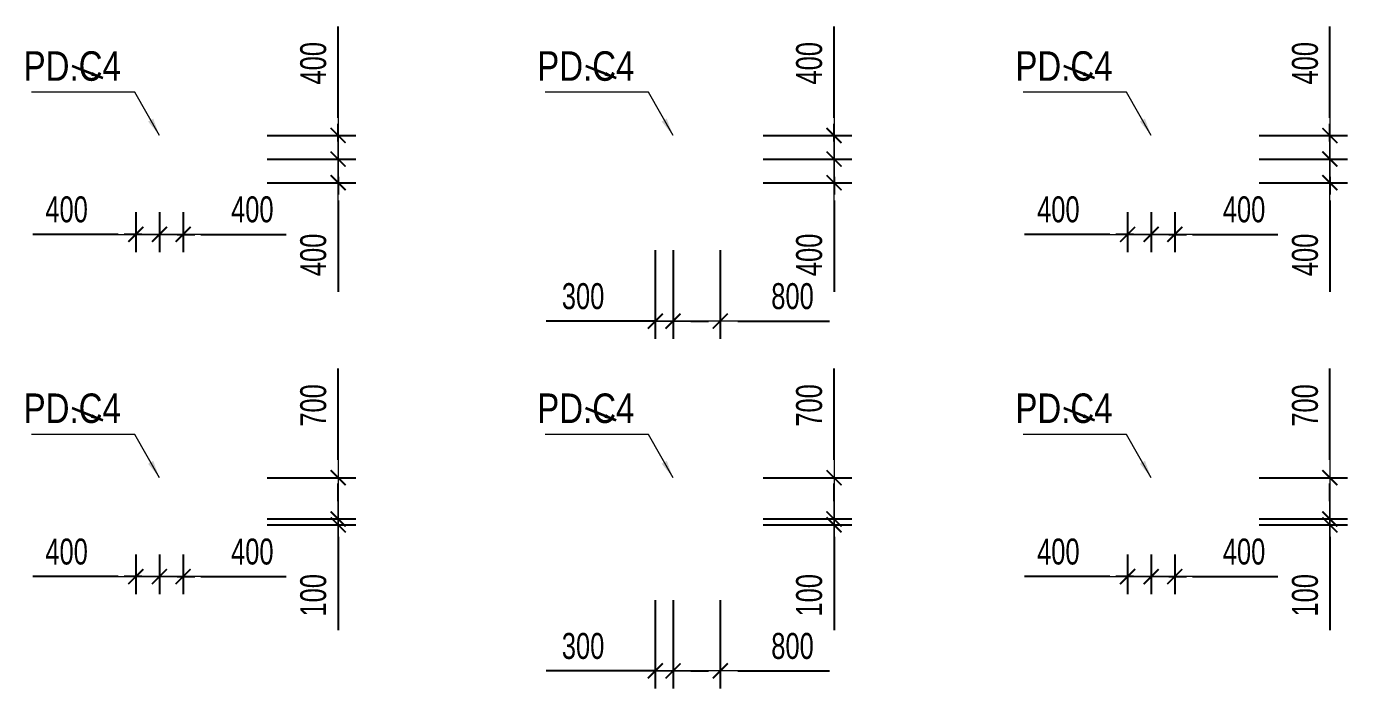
# Model space of a CAD drawing. Header units: millimetres. Extents: x -259680 to 286077, y -1281 to 94455.
# Drawn here: x 6946 to 29327, y 35425 to 46649 of the extents above; entities that cross this region are included whole.
import ezdxf
from ezdxf.enums import TextEntityAlignment as Align

# ---------------------------------------------------------------- set-up
doc = ezdxf.new("R2010")
doc.units = ezdxf.units.MM
doc.layers.get('Defpoints').update_dxf_attribs({"color": 151, "lineweight": 9})
for name, color, linetype, lineweight in [('$0$C1', 20, 'Continuous', 35), ('$1$NDC_S_ANNO', 7, 'Continuous', 20), ('$1$NDC_S_DIM', 1, 'Continuous', 15), ('NDC_S_DIM', 1, 'Continuous', 15)]:
    doc.layers.add(name, color=color, linetype=linetype, lineweight=lineweight)
doc.styles.add('$1$NDC_DIM', font='', dxfattribs={"width": 0.75})
doc.styles.add('$2$ARIAL', font='arial.ttf', dxfattribs={"width": 0.8})
doc.styles.add('NDC_DIM', font='', dxfattribs={"width": 0.75})
doc.styles.get('$1$NDC_DIM').set_extended_font_data('Dotum')
doc.styles.get('NDC_DIM').set_extended_font_data('Dotum')
doc.dimstyles.new('$0$NDC_dim_150', dxfattribs={"dimscale": 150, "dimtxt": 2.2, "dimasz": 1.5, "dimexe": 1.5, "dimexo": 2.5, "dimgap": 1, "dimtad": 1, "dimdec": 0, "dimzin": 0, "dimdsep": 46, "dimtxsty": '$1$NDC_DIM', "dimblk": '$1$DIMMARK', "dimcen": 0.09, "dimdle": 1.2, "dimclrd": 1, "dimclre": 1, "dimclrt": 3, "dimadec": 0, "dimazin": 0, "dimtfac": 1, "dimtdec": 0, "dimtix": 1, "dimtofl": 0, "dimtmove": 0, "dimatfit": 3, "dimfxl": 6, "dimfxlon": 1, "dimtolj": 1, "dimtzin": 0, "dimarcsym": 0})
doc.dimstyles.new('$1$NDC_dim_iso', dxfattribs={"dimtxt": 2.2, "dimasz": 1, "dimexe": 1.5, "dimexo": 2.5, "dimgap": 1, "dimtad": 1, "dimdec": 0, "dimzin": 0, "dimdsep": 46, "dimtxsty": '$1$NDC_DIM', "dimblk": '$1$DIMMARK', "dimcen": 0.09, "dimdle": 1.2, "dimclrd": 1, "dimclre": 1, "dimclrt": 3, "dimadec": 0, "dimazin": 0, "dimtfac": 1, "dimtdec": 0, "dimtix": 1, "dimtofl": 0, "dimtmove": 0, "dimatfit": 3, "dimfxl": 6, "dimfxlon": 1, "dimtolj": 1, "dimtzin": 0, "dimarcsym": 0})
doc.dimstyles.new('NDC_dim_200', dxfattribs={"dimscale": 200, "dimtxt": 2.2, "dimasz": 1.5, "dimexe": 1.5, "dimexo": 2.5, "dimgap": 1, "dimtad": 1, "dimdec": 0, "dimzin": 0, "dimdsep": 46, "dimtxsty": 'NDC_DIM', "dimblk": 'DIMMARK', "dimcen": 0.09, "dimdle": 1.2, "dimclrd": 1, "dimclre": 1, "dimclrt": 3, "dimadec": 0, "dimazin": 0, "dimtfac": 1, "dimtdec": 0, "dimtix": 1, "dimtofl": 0, "dimtmove": 0, "dimatfit": 3, "dimfxl": 6, "dimfxlon": 1, "dimtolj": 1, "dimtzin": 0, "dimarcsym": 0})

# ---------------------------------------------------------------- blocks, each defined once
blk = doc.blocks.new('$1$DIMMARK')
at = {"layer": '$1$NDC_S_DIM', "color": 1}
blk.add_line((-1.5, 0), (1, 0), dxfattribs=at)
at = {"layer": '$1$NDC_S_DIM', "color": 2, "const_width": 0.1}
blk.add_lwpolyline([(-0.424, -0.424), (0.424, 0.424)], dxfattribs=at)
blk = doc.blocks.new('DIMMARK')
at = {"layer": 'NDC_S_DIM', "color": 1}
blk.add_line((-1.5, 0), (1, 0), dxfattribs=at)
at = {"layer": 'NDC_S_DIM', "color": 2, "const_width": 0.1}
blk.add_lwpolyline([(-0.424, -0.424), (0.424, 0.424)], dxfattribs=at)
blk = doc.blocks.new('*D271')
at = {"layer": 'Defpoints', "color": 0, "ltscale": 100, "transparency": 16777216}
for p in [(9200, 44000), (9600, 44000), (9600, 43124)]:
    blk.add_point(p, dxfattribs=at)
at = {"layer": 'NDC_S_DIM', "color": 1, "lineweight": -2, "ltscale": 100, "transparency": 16777216}
for p, q in [((9200, 43500), (9200, 42824)), ((9600, 43500), (9600, 42824)), ((8900, 43124), (8600, 43124)), ((9900, 43124), (11345, 43124))]:
    blk.add_line(p, q, dxfattribs=at)
at = {"layer": 'NDC_S_DIM', "color": 1, "lineweight": -2, "ltscale": 100, "transparency": 16777216, "xscale": 300, "yscale": 300, "zscale": 300}
blk.add_blockref('DIMMARK', (9200, 43124), dxfattribs=at)
at = {"layer": 'NDC_S_DIM', "color": 1, "lineweight": -2, "ltscale": 100, "transparency": 16777216, "xscale": 300, "yscale": 300, "zscale": 300, "rotation": 180}
blk.add_blockref('DIMMARK', (9600, 43124), dxfattribs=at)
at = {"layer": 'NDC_S_DIM', "color": 3, "ltscale": 100, "transparency": 16777216, "insert": (10773, 43545), "char_height": 440, "attachment_point": 5, "style": 'NDC_DIM'}
blk.add_mtext('\\A1;400', dxfattribs=at)
blk = doc.blocks.new('*D268')
at = {"layer": 'Defpoints', "color": 0, "ltscale": 100, "transparency": 16777216}
for p in [(8800, 44000), (9200, 44000), (9200, 43124)]:
    blk.add_point(p, dxfattribs=at)
at = {"layer": 'NDC_S_DIM', "color": 1, "lineweight": -2, "ltscale": 100, "transparency": 16777216}
for p, q in [((8800, 43500), (8800, 42824)), ((9200, 43500), (9200, 42824)), ((8500, 43124), (7055, 43124)), ((9500, 43124), (9800, 43124))]:
    blk.add_line(p, q, dxfattribs=at)
at = {"layer": 'NDC_S_DIM', "color": 1, "lineweight": -2, "ltscale": 100, "transparency": 16777216, "xscale": 300, "yscale": 300, "zscale": 300}
blk.add_blockref('DIMMARK', (8800, 43124), dxfattribs=at)
at = {"layer": 'NDC_S_DIM', "color": 1, "lineweight": -2, "ltscale": 100, "transparency": 16777216, "xscale": 300, "yscale": 300, "zscale": 300, "rotation": 180}
blk.add_blockref('DIMMARK', (9200, 43124), dxfattribs=at)
at = {"layer": 'NDC_S_DIM', "color": 3, "ltscale": 100, "transparency": 16777216, "insert": (7627, 43545), "char_height": 440, "attachment_point": 5, "style": 'NDC_DIM'}
blk.add_mtext('\\A1;400', dxfattribs=at)
blk = doc.blocks.new('*D269')
at = {"layer": 'Defpoints', "color": 0, "ltscale": 100, "transparency": 16777216}
for p in [(9600, 44800), (12227, 44800), (9600, 44400)]:
    blk.add_point(p, dxfattribs=at)
at = {"layer": 'NDC_S_DIM', "color": 1, "lineweight": -2, "ltscale": 100, "transparency": 16777216}
for p, q in [((12227, 45100), (12227, 46649)), ((11027, 44800), (12527, 44800)), ((11027, 44400), (12527, 44400)), ((12227, 44100), (12227, 43800))]:
    blk.add_line(p, q, dxfattribs=at)
at = {"layer": 'NDC_S_DIM', "color": 1, "lineweight": -2, "ltscale": 100, "transparency": 16777216, "xscale": 300, "yscale": 300, "zscale": 300}
for p, rotation in [((12227, 44800), 270), ((12227, 44400), 90)]:
    blk.add_blockref('DIMMARK', p, dxfattribs=dict(at, rotation=rotation))
at = {"layer": 'NDC_S_DIM', "color": 3, "ltscale": 100, "transparency": 16777216, "insert": (11807, 46024), "char_height": 440, "attachment_point": 5, "rotation": 90, "style": 'NDC_DIM'}
blk.add_mtext('\\A1;400', dxfattribs=at)
blk = doc.blocks.new('*D270')
at = {"layer": 'Defpoints', "color": 0, "ltscale": 100, "transparency": 16777216}
for p in [(9600, 44400), (12227, 44400), (9600, 44000)]:
    blk.add_point(p, dxfattribs=at)
at = {"layer": 'NDC_S_DIM', "color": 1, "lineweight": -2, "ltscale": 100, "transparency": 16777216}
for p, q in [((12227, 44700), (12227, 45000)), ((11027, 44400), (12527, 44400)), ((11027, 44000), (12527, 44000)), ((12227, 43700), (12227, 42151))]:
    blk.add_line(p, q, dxfattribs=at)
at = {"layer": 'NDC_S_DIM', "color": 1, "lineweight": -2, "ltscale": 100, "transparency": 16777216, "xscale": 300, "yscale": 300, "zscale": 300}
for p, rotation in [((12227, 44400), 270), ((12227, 44000), 90)]:
    blk.add_blockref('DIMMARK', p, dxfattribs=dict(at, rotation=rotation))
at = {"layer": 'NDC_S_DIM', "color": 3, "ltscale": 100, "transparency": 16777216, "insert": (11807, 42776), "char_height": 440, "attachment_point": 5, "rotation": 90, "style": 'NDC_DIM'}
blk.add_mtext('\\A1;400', dxfattribs=at)
blk = doc.blocks.new('*D275')
at = {"layer": 'Defpoints', "color": 0, "ltscale": 100, "transparency": 16777216}
for p in [(17900, 44000), (18700, 44000), (18700, 41654)]:
    blk.add_point(p, dxfattribs=at)
at = {"layer": 'NDC_S_DIM', "color": 1, "lineweight": -2, "ltscale": 100, "transparency": 16777216}
for p, q in [((17900, 42854), (17900, 41354)), ((18700, 42854), (18700, 41354)), ((17600, 41654), (17300, 41654)), ((19000, 41654), (20549, 41654))]:
    blk.add_line(p, q, dxfattribs=at)
at = {"layer": 'NDC_S_DIM', "color": 1, "lineweight": -2, "ltscale": 100, "transparency": 16777216, "xscale": 300, "yscale": 300, "zscale": 300}
blk.add_blockref('DIMMARK', (17900, 41654), dxfattribs=at)
at = {"layer": 'NDC_S_DIM', "color": 1, "lineweight": -2, "ltscale": 100, "transparency": 16777216, "xscale": 300, "yscale": 300, "zscale": 300, "rotation": 180}
blk.add_blockref('DIMMARK', (18700, 41654), dxfattribs=at)
at = {"layer": 'NDC_S_DIM', "color": 3, "ltscale": 100, "transparency": 16777216, "insert": (19924, 42074), "char_height": 440, "attachment_point": 5, "style": 'NDC_DIM'}
blk.add_mtext('\\A1;800', dxfattribs=at)
blk = doc.blocks.new('*D272')
at = {"layer": 'Defpoints', "color": 0, "ltscale": 100, "transparency": 16777216}
for p in [(17600, 44000), (17900, 44000), (17900, 41654)]:
    blk.add_point(p, dxfattribs=at)
at = {"layer": 'NDC_S_DIM', "color": 1, "lineweight": -2, "ltscale": 100, "transparency": 16777216}
for p, q in [((17600, 42854), (17600, 41354)), ((17900, 42854), (17900, 41354)), ((17300, 41654), (15751, 41654)), ((18200, 41654), (18500, 41654))]:
    blk.add_line(p, q, dxfattribs=at)
at = {"layer": 'NDC_S_DIM', "color": 1, "lineweight": -2, "ltscale": 100, "transparency": 16777216, "xscale": 300, "yscale": 300, "zscale": 300}
blk.add_blockref('DIMMARK', (17600, 41654), dxfattribs=at)
at = {"layer": 'NDC_S_DIM', "color": 1, "lineweight": -2, "ltscale": 100, "transparency": 16777216, "xscale": 300, "yscale": 300, "zscale": 300, "rotation": 180}
blk.add_blockref('DIMMARK', (17900, 41654), dxfattribs=at)
at = {"layer": 'NDC_S_DIM', "color": 3, "ltscale": 100, "transparency": 16777216, "insert": (16376, 42074), "char_height": 440, "attachment_point": 5, "style": 'NDC_DIM'}
blk.add_mtext('\\A1;300', dxfattribs=at)
blk = doc.blocks.new('*D273')
at = {"layer": 'Defpoints', "color": 0, "ltscale": 100, "transparency": 16777216}
for p in [(18700, 44800), (20627, 44800), (18700, 44400)]:
    blk.add_point(p, dxfattribs=at)
at = {"layer": 'NDC_S_DIM', "color": 1, "lineweight": -2, "ltscale": 100, "transparency": 16777216}
for p, q in [((20627, 45100), (20627, 46649)), ((19427, 44800), (20927, 44800)), ((19427, 44400), (20927, 44400)), ((20627, 44100), (20627, 43800))]:
    blk.add_line(p, q, dxfattribs=at)
at = {"layer": 'NDC_S_DIM', "color": 1, "lineweight": -2, "ltscale": 100, "transparency": 16777216, "xscale": 300, "yscale": 300, "zscale": 300}
for p, rotation in [((20627, 44800), 270), ((20627, 44400), 90)]:
    blk.add_blockref('DIMMARK', p, dxfattribs=dict(at, rotation=rotation))
at = {"layer": 'NDC_S_DIM', "color": 3, "ltscale": 100, "transparency": 16777216, "insert": (20207, 46024), "char_height": 440, "attachment_point": 5, "rotation": 90, "style": 'NDC_DIM'}
blk.add_mtext('\\A1;400', dxfattribs=at)
blk = doc.blocks.new('*D274')
at = {"layer": 'Defpoints', "color": 0, "ltscale": 100, "transparency": 16777216}
for p in [(18700, 44400), (20627, 44400), (18700, 44000)]:
    blk.add_point(p, dxfattribs=at)
at = {"layer": 'NDC_S_DIM', "color": 1, "lineweight": -2, "ltscale": 100, "transparency": 16777216}
for p, q in [((20627, 44700), (20627, 45000)), ((19427, 44400), (20927, 44400)), ((19427, 44000), (20927, 44000)), ((20627, 43700), (20627, 42151))]:
    blk.add_line(p, q, dxfattribs=at)
at = {"layer": 'NDC_S_DIM', "color": 1, "lineweight": -2, "ltscale": 100, "transparency": 16777216, "xscale": 300, "yscale": 300, "zscale": 300}
for p, rotation in [((20627, 44400), 270), ((20627, 44000), 90)]:
    blk.add_blockref('DIMMARK', p, dxfattribs=dict(at, rotation=rotation))
at = {"layer": 'NDC_S_DIM', "color": 3, "ltscale": 100, "transparency": 16777216, "insert": (20207, 42776), "char_height": 440, "attachment_point": 5, "rotation": 90, "style": 'NDC_DIM'}
blk.add_mtext('\\A1;400', dxfattribs=at)
blk = doc.blocks.new('*D279')
at = {"layer": 'Defpoints', "color": 0, "ltscale": 100, "transparency": 16777216}
for p in [(26000, 44000), (26400, 44000), (26400, 43124)]:
    blk.add_point(p, dxfattribs=at)
at = {"layer": 'NDC_S_DIM', "color": 1, "lineweight": -2, "ltscale": 100, "transparency": 16777216}
for p, q in [((26000, 43500), (26000, 42824)), ((26400, 43500), (26400, 42824)), ((25700, 43124), (25400, 43124)), ((26700, 43124), (28145, 43124))]:
    blk.add_line(p, q, dxfattribs=at)
at = {"layer": 'NDC_S_DIM', "color": 1, "lineweight": -2, "ltscale": 100, "transparency": 16777216, "xscale": 300, "yscale": 300, "zscale": 300}
blk.add_blockref('DIMMARK', (26000, 43124), dxfattribs=at)
at = {"layer": 'NDC_S_DIM', "color": 1, "lineweight": -2, "ltscale": 100, "transparency": 16777216, "xscale": 300, "yscale": 300, "zscale": 300, "rotation": 180}
blk.add_blockref('DIMMARK', (26400, 43124), dxfattribs=at)
at = {"layer": 'NDC_S_DIM', "color": 3, "ltscale": 100, "transparency": 16777216, "insert": (27573, 43545), "char_height": 440, "attachment_point": 5, "style": 'NDC_DIM'}
blk.add_mtext('\\A1;400', dxfattribs=at)
blk = doc.blocks.new('*D276')
at = {"layer": 'Defpoints', "color": 0, "ltscale": 100, "transparency": 16777216}
for p in [(25600, 44000), (26000, 44000), (26000, 43124)]:
    blk.add_point(p, dxfattribs=at)
at = {"layer": 'NDC_S_DIM', "color": 1, "lineweight": -2, "ltscale": 100, "transparency": 16777216}
for p, q in [((25600, 43500), (25600, 42824)), ((26000, 43500), (26000, 42824)), ((25300, 43124), (23855, 43124)), ((26300, 43124), (26600, 43124))]:
    blk.add_line(p, q, dxfattribs=at)
at = {"layer": 'NDC_S_DIM', "color": 1, "lineweight": -2, "ltscale": 100, "transparency": 16777216, "xscale": 300, "yscale": 300, "zscale": 300}
blk.add_blockref('DIMMARK', (25600, 43124), dxfattribs=at)
at = {"layer": 'NDC_S_DIM', "color": 1, "lineweight": -2, "ltscale": 100, "transparency": 16777216, "xscale": 300, "yscale": 300, "zscale": 300, "rotation": 180}
blk.add_blockref('DIMMARK', (26000, 43124), dxfattribs=at)
at = {"layer": 'NDC_S_DIM', "color": 3, "ltscale": 100, "transparency": 16777216, "insert": (24427, 43545), "char_height": 440, "attachment_point": 5, "style": 'NDC_DIM'}
blk.add_mtext('\\A1;400', dxfattribs=at)
blk = doc.blocks.new('*D277')
at = {"layer": 'Defpoints', "color": 0, "ltscale": 100, "transparency": 16777216}
for p in [(26400, 44800), (29027, 44800), (26400, 44400)]:
    blk.add_point(p, dxfattribs=at)
at = {"layer": 'NDC_S_DIM', "color": 1, "lineweight": -2, "ltscale": 100, "transparency": 16777216}
for p, q in [((29027, 45100), (29027, 46649)), ((27827, 44800), (29327, 44800)), ((27827, 44400), (29327, 44400)), ((29027, 44100), (29027, 43800))]:
    blk.add_line(p, q, dxfattribs=at)
at = {"layer": 'NDC_S_DIM', "color": 1, "lineweight": -2, "ltscale": 100, "transparency": 16777216, "xscale": 300, "yscale": 300, "zscale": 300}
for p, rotation in [((29027, 44800), 270), ((29027, 44400), 90)]:
    blk.add_blockref('DIMMARK', p, dxfattribs=dict(at, rotation=rotation))
at = {"layer": 'NDC_S_DIM', "color": 3, "ltscale": 100, "transparency": 16777216, "insert": (28607, 46024), "char_height": 440, "attachment_point": 5, "rotation": 90, "style": 'NDC_DIM'}
blk.add_mtext('\\A1;400', dxfattribs=at)
blk = doc.blocks.new('*D278')
at = {"layer": 'Defpoints', "color": 0, "ltscale": 100, "transparency": 16777216}
for p in [(26400, 44400), (29027, 44400), (26400, 44000)]:
    blk.add_point(p, dxfattribs=at)
at = {"layer": 'NDC_S_DIM', "color": 1, "lineweight": -2, "ltscale": 100, "transparency": 16777216}
for p, q in [((29027, 44700), (29027, 45000)), ((27827, 44400), (29327, 44400)), ((27827, 44000), (29327, 44000)), ((29027, 43700), (29027, 42151))]:
    blk.add_line(p, q, dxfattribs=at)
at = {"layer": 'NDC_S_DIM', "color": 1, "lineweight": -2, "ltscale": 100, "transparency": 16777216, "xscale": 300, "yscale": 300, "zscale": 300}
for p, rotation in [((29027, 44400), 270), ((29027, 44000), 90)]:
    blk.add_blockref('DIMMARK', p, dxfattribs=dict(at, rotation=rotation))
at = {"layer": 'NDC_S_DIM', "color": 3, "ltscale": 100, "transparency": 16777216, "insert": (28607, 42776), "char_height": 440, "attachment_point": 5, "rotation": 90, "style": 'NDC_DIM'}
blk.add_mtext('\\A1;400', dxfattribs=at)
blk = doc.blocks.new('*D283')
at = {"layer": 'Defpoints', "color": 0, "ltscale": 100, "transparency": 16777216}
for p in [(9200, 38200), (9600, 38200), (9600, 37324)]:
    blk.add_point(p, dxfattribs=at)
at = {"layer": 'NDC_S_DIM', "color": 1, "lineweight": -2, "ltscale": 100, "transparency": 16777216}
for p, q in [((9200, 37700), (9200, 37024)), ((9600, 37700), (9600, 37024)), ((8900, 37324), (8600, 37324)), ((9900, 37324), (11345, 37324))]:
    blk.add_line(p, q, dxfattribs=at)
at = {"layer": 'NDC_S_DIM', "color": 1, "lineweight": -2, "ltscale": 100, "transparency": 16777216, "xscale": 300, "yscale": 300, "zscale": 300}
blk.add_blockref('DIMMARK', (9200, 37324), dxfattribs=at)
at = {"layer": 'NDC_S_DIM', "color": 1, "lineweight": -2, "ltscale": 100, "transparency": 16777216, "xscale": 300, "yscale": 300, "zscale": 300, "rotation": 180}
blk.add_blockref('DIMMARK', (9600, 37324), dxfattribs=at)
at = {"layer": 'NDC_S_DIM', "color": 3, "ltscale": 100, "transparency": 16777216, "insert": (10773, 37745), "char_height": 440, "attachment_point": 5, "style": 'NDC_DIM'}
blk.add_mtext('\\A1;400', dxfattribs=at)
blk = doc.blocks.new('*D280')
at = {"layer": 'Defpoints', "color": 0, "ltscale": 100, "transparency": 16777216}
for p in [(8800, 38200), (9200, 38200), (9200, 37324)]:
    blk.add_point(p, dxfattribs=at)
at = {"layer": 'NDC_S_DIM', "color": 1, "lineweight": -2, "ltscale": 100, "transparency": 16777216}
for p, q in [((8800, 37700), (8800, 37024)), ((9200, 37700), (9200, 37024)), ((8500, 37324), (7055, 37324)), ((9500, 37324), (9800, 37324))]:
    blk.add_line(p, q, dxfattribs=at)
at = {"layer": 'NDC_S_DIM', "color": 1, "lineweight": -2, "ltscale": 100, "transparency": 16777216, "xscale": 300, "yscale": 300, "zscale": 300}
blk.add_blockref('DIMMARK', (8800, 37324), dxfattribs=at)
at = {"layer": 'NDC_S_DIM', "color": 1, "lineweight": -2, "ltscale": 100, "transparency": 16777216, "xscale": 300, "yscale": 300, "zscale": 300, "rotation": 180}
blk.add_blockref('DIMMARK', (9200, 37324), dxfattribs=at)
at = {"layer": 'NDC_S_DIM', "color": 3, "ltscale": 100, "transparency": 16777216, "insert": (7627, 37745), "char_height": 440, "attachment_point": 5, "style": 'NDC_DIM'}
blk.add_mtext('\\A1;400', dxfattribs=at)
blk = doc.blocks.new('*D281')
at = {"layer": 'Defpoints', "color": 0, "ltscale": 100, "transparency": 16777216}
for p in [(9600, 39000), (12227, 39000), (9600, 38300)]:
    blk.add_point(p, dxfattribs=at)
at = {"layer": 'NDC_S_DIM', "color": 1, "lineweight": -2, "ltscale": 100, "transparency": 16777216}
for p, q in [((12227, 39300), (12227, 40849)), ((11027, 39000), (12527, 39000)), ((11027, 38300), (12527, 38300)), ((12227, 38000), (12227, 37700))]:
    blk.add_line(p, q, dxfattribs=at)
at = {"layer": 'NDC_S_DIM', "color": 1, "lineweight": -2, "ltscale": 100, "transparency": 16777216, "xscale": 300, "yscale": 300, "zscale": 300}
for p, rotation in [((12227, 39000), 270), ((12227, 38300), 90)]:
    blk.add_blockref('DIMMARK', p, dxfattribs=dict(at, rotation=rotation))
at = {"layer": 'NDC_S_DIM', "color": 3, "ltscale": 100, "transparency": 16777216, "insert": (11807, 40224), "char_height": 440, "attachment_point": 5, "rotation": 90, "style": 'NDC_DIM'}
blk.add_mtext('\\A1;700', dxfattribs=at)
blk = doc.blocks.new('*D282')
at = {"layer": 'Defpoints', "color": 0, "ltscale": 100, "transparency": 16777216}
for p in [(9600, 38300), (12227, 38300), (9600, 38200)]:
    blk.add_point(p, dxfattribs=at)
at = {"layer": 'NDC_S_DIM', "color": 1, "lineweight": -2, "ltscale": 100, "transparency": 16777216}
for p, q in [((12227, 38600), (12227, 38900)), ((11027, 38300), (12527, 38300)), ((11027, 38200), (12527, 38200)), ((12227, 37900), (12227, 36414))]:
    blk.add_line(p, q, dxfattribs=at)
at = {"layer": 'NDC_S_DIM', "color": 1, "lineweight": -2, "ltscale": 100, "transparency": 16777216, "xscale": 300, "yscale": 300, "zscale": 300}
for p, rotation in [((12227, 38300), 270), ((12227, 38200), 90)]:
    blk.add_blockref('DIMMARK', p, dxfattribs=dict(at, rotation=rotation))
at = {"layer": 'NDC_S_DIM', "color": 3, "ltscale": 100, "transparency": 16777216, "insert": (11807, 37007), "char_height": 440, "attachment_point": 5, "rotation": 90, "style": 'NDC_DIM'}
blk.add_mtext('\\A1;100', dxfattribs=at)
blk = doc.blocks.new('*D284')
at = {"layer": 'Defpoints', "color": 0, "ltscale": 100, "transparency": 16777216}
for p in [(18700, 39000), (20627, 39000), (18700, 38300)]:
    blk.add_point(p, dxfattribs=at)
at = {"layer": 'NDC_S_DIM', "color": 1, "lineweight": -2, "ltscale": 100, "transparency": 16777216}
for p, q in [((20627, 39300), (20627, 40849)), ((19427, 39000), (20927, 39000)), ((19427, 38300), (20927, 38300)), ((20627, 38000), (20627, 37700))]:
    blk.add_line(p, q, dxfattribs=at)
at = {"layer": 'NDC_S_DIM', "color": 1, "lineweight": -2, "ltscale": 100, "transparency": 16777216, "xscale": 300, "yscale": 300, "zscale": 300}
for p, rotation in [((20627, 39000), 270), ((20627, 38300), 90)]:
    blk.add_blockref('DIMMARK', p, dxfattribs=dict(at, rotation=rotation))
at = {"layer": 'NDC_S_DIM', "color": 3, "ltscale": 100, "transparency": 16777216, "insert": (20207, 40224), "char_height": 440, "attachment_point": 5, "rotation": 90, "style": 'NDC_DIM'}
blk.add_mtext('\\A1;700', dxfattribs=at)
blk = doc.blocks.new('*D285')
at = {"layer": 'Defpoints', "color": 0, "ltscale": 100, "transparency": 16777216}
for p in [(18700, 38300), (20627, 38300), (18700, 38200)]:
    blk.add_point(p, dxfattribs=at)
at = {"layer": 'NDC_S_DIM', "color": 1, "lineweight": -2, "ltscale": 100, "transparency": 16777216}
for p, q in [((20627, 38600), (20627, 38900)), ((19427, 38300), (20927, 38300)), ((19427, 38200), (20927, 38200)), ((20627, 37900), (20627, 36414))]:
    blk.add_line(p, q, dxfattribs=at)
at = {"layer": 'NDC_S_DIM', "color": 1, "lineweight": -2, "ltscale": 100, "transparency": 16777216, "xscale": 300, "yscale": 300, "zscale": 300}
for p, rotation in [((20627, 38300), 270), ((20627, 38200), 90)]:
    blk.add_blockref('DIMMARK', p, dxfattribs=dict(at, rotation=rotation))
at = {"layer": 'NDC_S_DIM', "color": 3, "ltscale": 100, "transparency": 16777216, "insert": (20207, 37007), "char_height": 440, "attachment_point": 5, "rotation": 90, "style": 'NDC_DIM'}
blk.add_mtext('\\A1;100', dxfattribs=at)
blk = doc.blocks.new('*D289')
at = {"layer": 'Defpoints', "color": 0, "ltscale": 100, "transparency": 16777216}
for p in [(26000, 38200), (26400, 38200), (26400, 37324)]:
    blk.add_point(p, dxfattribs=at)
at = {"layer": 'NDC_S_DIM', "color": 1, "lineweight": -2, "ltscale": 100, "transparency": 16777216}
for p, q in [((26000, 37700), (26000, 37024)), ((26400, 37700), (26400, 37024)), ((25700, 37324), (25400, 37324)), ((26700, 37324), (28145, 37324))]:
    blk.add_line(p, q, dxfattribs=at)
at = {"layer": 'NDC_S_DIM', "color": 1, "lineweight": -2, "ltscale": 100, "transparency": 16777216, "xscale": 300, "yscale": 300, "zscale": 300}
blk.add_blockref('DIMMARK', (26000, 37324), dxfattribs=at)
at = {"layer": 'NDC_S_DIM', "color": 1, "lineweight": -2, "ltscale": 100, "transparency": 16777216, "xscale": 300, "yscale": 300, "zscale": 300, "rotation": 180}
blk.add_blockref('DIMMARK', (26400, 37324), dxfattribs=at)
at = {"layer": 'NDC_S_DIM', "color": 3, "ltscale": 100, "transparency": 16777216, "insert": (27573, 37745), "char_height": 440, "attachment_point": 5, "style": 'NDC_DIM'}
blk.add_mtext('\\A1;400', dxfattribs=at)
blk = doc.blocks.new('*D286')
at = {"layer": 'Defpoints', "color": 0, "ltscale": 100, "transparency": 16777216}
for p in [(25600, 38200), (26000, 38200), (26000, 37324)]:
    blk.add_point(p, dxfattribs=at)
at = {"layer": 'NDC_S_DIM', "color": 1, "lineweight": -2, "ltscale": 100, "transparency": 16777216}
for p, q in [((25600, 37700), (25600, 37024)), ((26000, 37700), (26000, 37024)), ((25300, 37324), (23855, 37324)), ((26300, 37324), (26600, 37324))]:
    blk.add_line(p, q, dxfattribs=at)
at = {"layer": 'NDC_S_DIM', "color": 1, "lineweight": -2, "ltscale": 100, "transparency": 16777216, "xscale": 300, "yscale": 300, "zscale": 300}
blk.add_blockref('DIMMARK', (25600, 37324), dxfattribs=at)
at = {"layer": 'NDC_S_DIM', "color": 1, "lineweight": -2, "ltscale": 100, "transparency": 16777216, "xscale": 300, "yscale": 300, "zscale": 300, "rotation": 180}
blk.add_blockref('DIMMARK', (26000, 37324), dxfattribs=at)
at = {"layer": 'NDC_S_DIM', "color": 3, "ltscale": 100, "transparency": 16777216, "insert": (24427, 37745), "char_height": 440, "attachment_point": 5, "style": 'NDC_DIM'}
blk.add_mtext('\\A1;400', dxfattribs=at)
blk = doc.blocks.new('*D287')
at = {"layer": 'Defpoints', "color": 0, "ltscale": 100, "transparency": 16777216}
for p in [(26400, 39000), (29027, 39000), (26400, 38300)]:
    blk.add_point(p, dxfattribs=at)
at = {"layer": 'NDC_S_DIM', "color": 1, "lineweight": -2, "ltscale": 100, "transparency": 16777216}
for p, q in [((29027, 39300), (29027, 40849)), ((27827, 39000), (29327, 39000)), ((27827, 38300), (29327, 38300)), ((29027, 38000), (29027, 37700))]:
    blk.add_line(p, q, dxfattribs=at)
at = {"layer": 'NDC_S_DIM', "color": 1, "lineweight": -2, "ltscale": 100, "transparency": 16777216, "xscale": 300, "yscale": 300, "zscale": 300}
for p, rotation in [((29027, 39000), 270), ((29027, 38300), 90)]:
    blk.add_blockref('DIMMARK', p, dxfattribs=dict(at, rotation=rotation))
at = {"layer": 'NDC_S_DIM', "color": 3, "ltscale": 100, "transparency": 16777216, "insert": (28607, 40224), "char_height": 440, "attachment_point": 5, "rotation": 90, "style": 'NDC_DIM'}
blk.add_mtext('\\A1;700', dxfattribs=at)
blk = doc.blocks.new('*D288')
at = {"layer": 'Defpoints', "color": 0, "ltscale": 100, "transparency": 16777216}
for p in [(26400, 38300), (29027, 38300), (26400, 38200)]:
    blk.add_point(p, dxfattribs=at)
at = {"layer": 'NDC_S_DIM', "color": 1, "lineweight": -2, "ltscale": 100, "transparency": 16777216}
for p, q in [((29027, 38600), (29027, 38900)), ((27827, 38300), (29327, 38300)), ((27827, 38200), (29327, 38200)), ((29027, 37900), (29027, 36414))]:
    blk.add_line(p, q, dxfattribs=at)
at = {"layer": 'NDC_S_DIM', "color": 1, "lineweight": -2, "ltscale": 100, "transparency": 16777216, "xscale": 300, "yscale": 300, "zscale": 300}
for p, rotation in [((29027, 38300), 270), ((29027, 38200), 90)]:
    blk.add_blockref('DIMMARK', p, dxfattribs=dict(at, rotation=rotation))
at = {"layer": 'NDC_S_DIM', "color": 3, "ltscale": 100, "transparency": 16777216, "insert": (28607, 37007), "char_height": 440, "attachment_point": 5, "rotation": 90, "style": 'NDC_DIM'}
blk.add_mtext('\\A1;100', dxfattribs=at)
blk = doc.blocks.new('*D1102')
at = {"layer": 'Defpoints', "color": 0, "ltscale": 100, "transparency": 16777216}
for p in [(17900, 38200), (18700, 38200), (18700, 35725)]:
    blk.add_point(p, dxfattribs=at)
at = {"layer": 'NDC_S_DIM', "color": 1, "lineweight": -2, "ltscale": 100, "transparency": 16777216}
for p, q in [((17900, 36925), (17900, 35425)), ((18700, 36925), (18700, 35425)), ((17600, 35725), (17300, 35725)), ((19000, 35725), (20549, 35725))]:
    blk.add_line(p, q, dxfattribs=at)
at = {"layer": 'NDC_S_DIM', "color": 1, "lineweight": -2, "ltscale": 100, "transparency": 16777216, "xscale": 300, "yscale": 300, "zscale": 300}
blk.add_blockref('DIMMARK', (17900, 35725), dxfattribs=at)
at = {"layer": 'NDC_S_DIM', "color": 1, "lineweight": -2, "ltscale": 100, "transparency": 16777216, "xscale": 300, "yscale": 300, "zscale": 300, "rotation": 180}
blk.add_blockref('DIMMARK', (18700, 35725), dxfattribs=at)
at = {"layer": 'NDC_S_DIM', "color": 3, "ltscale": 100, "transparency": 16777216, "insert": (19924, 36145), "char_height": 440, "attachment_point": 5, "style": 'NDC_DIM'}
blk.add_mtext('\\A1;800', dxfattribs=at)
blk = doc.blocks.new('*D1103')
at = {"layer": 'Defpoints', "color": 0, "ltscale": 100, "transparency": 16777216}
for p in [(17600, 38200), (17900, 38200), (17900, 35725)]:
    blk.add_point(p, dxfattribs=at)
at = {"layer": 'NDC_S_DIM', "color": 1, "lineweight": -2, "ltscale": 100, "transparency": 16777216}
for p, q in [((17600, 36925), (17600, 35425)), ((17900, 36925), (17900, 35425)), ((17300, 35725), (15751, 35725)), ((18200, 35725), (18500, 35725))]:
    blk.add_line(p, q, dxfattribs=at)
at = {"layer": 'NDC_S_DIM', "color": 1, "lineweight": -2, "ltscale": 100, "transparency": 16777216, "xscale": 300, "yscale": 300, "zscale": 300}
blk.add_blockref('DIMMARK', (17600, 35725), dxfattribs=at)
at = {"layer": 'NDC_S_DIM', "color": 1, "lineweight": -2, "ltscale": 100, "transparency": 16777216, "xscale": 300, "yscale": 300, "zscale": 300, "rotation": 180}
blk.add_blockref('DIMMARK', (17900, 35725), dxfattribs=at)
at = {"layer": 'NDC_S_DIM', "color": 3, "ltscale": 100, "transparency": 16777216, "insert": (16376, 36145), "char_height": 440, "attachment_point": 5, "style": 'NDC_DIM'}
blk.add_mtext('\\A1;300', dxfattribs=at)
blk = doc.blocks.new('*U220')
at = {"layer": '$1$NDC_S_ANNO', "ltscale": 0.8, "style": '$2$ARIAL', "width": 0.8}
blk.add_attdef('TEN', text='', height=2.5, dxfattribs=at).set_placement((-2.58, 1.03), align=Align.MIDDLE_CENTER)
at = {"layer": '$1$NDC_S_ANNO', "ltscale": 0.8, "style": '$2$ARIAL', "width": 0.8, "flags": 1}
blk.add_attdef('CHU_THICH', text='', height=2.5, dxfattribs=at).set_placement((0, 0), align=Align.MIDDLE_CENTER)
at = {"layer": 'Defpoints'}
blk.add_leader([(0, 0), (-2.58, 1.03)], dimstyle='$1$NDC_dim_iso', override={"dimgap": 0.625, "dimtad": 0}, dxfattribs=at)
blk = doc.blocks.new('$0$co t check')
at = {"layer": '$0$C1', "xscale": 200, "yscale": 200, "zscale": 200}
for p in [(6198, 45771), (14898, 45771), (22998, 45771), (6198, 39971), (14898, 39971), (22998, 39971)]:
    blk.add_blockref('*U220', p, dxfattribs=at).add_auto_attribs({'TEN': 'PD.C4'})
at = {"layer": '$0$C1'}
for points in [[(7159, 44800), (6742, 45532), (4993, 45532)], [(15859, 44800), (15442, 45532), (13693, 45532)], [(23959, 44800), (23542, 45532), (21793, 45532)], [(7159, 39000), (6742, 39732), (4993, 39732)], [(15859, 39000), (15442, 39732), (13693, 39732)], [(23959, 39000), (23542, 39732), (21793, 39732)]]:
    blk.add_leader(points, dimstyle='$0$NDC_dim_150', override={"dimasz": 2, "dimgap": 1, "dimtad": 0}, dxfattribs=at)

msp = doc.modelspace()

# ---------------------------------------------------------------- block references
at = {"layer": '$1$NDC_S_DIM'}
msp.add_blockref('$0$co t check', (2040.6, 0), dxfattribs=at)

# ---------------------------------------------------------------- dimensions: what is measured, and where the dimension line sits
at = {"layer": 'NDC_S_DIM', "ltscale": 100}
for base, p1, p2, picture, middle in [((12226.7, 44800), (9600, 44400), (9600, 44800), '*D269', (12226.7, 46024.3)), ((20626.7, 44800), (18700, 44400), (18700, 44800), '*D273', (20626.7, 46024.3)), ((29026.7, 44800), (26400, 44400), (26400, 44800), '*D277', (29026.7, 46024.3)), ((12226.7, 44400), (9600, 44000), (9600, 44400), '*D270', (12226.7, 42775.7)), ((20626.7, 44400), (18700, 44000), (18700, 44400), '*D274', (20626.7, 42775.7)), ((29026.7, 44400), (26400, 44000), (26400, 44400), '*D278', (29026.7, 42775.7)), ((12226.7, 39000), (9600, 38300), (9600, 39000), '*D281', (12226.7, 40224.3)), ((20626.7, 39000), (18700, 38300), (18700, 39000), '*D284', (20626.7, 40224.3)), ((29026.7, 39000), (26400, 38300), (26400, 39000), '*D287', (29026.7, 40224.3)), ((12226.7, 38300), (9600, 38200), (9600, 38300), '*D282', (12226.7, 37007.1)), ((20626.7, 38300), (18700, 38200), (18700, 38300), '*D285', (20626.7, 37007.1)), ((29026.7, 38300), (26400, 38200), (26400, 38300), '*D288', (29026.7, 37007.1))]:
    dim = msp.add_linear_dim(base=base, p1=p1, p2=p2, angle=90, dimstyle='NDC_dim_200', dxfattribs=at)
    dim.commit()
    dim.dimension.update_dxf_attribs({"geometry": picture, "text_midpoint": middle, "dimtype": 160})
for base, p1, p2, picture, middle in [((9200, 43124.4), (8800, 44000), (9200, 44000), '*D268', (7627.5, 43124.4)), ((9600, 43124.4), (9200, 44000), (9600, 44000), '*D271', (10772.5, 43124.4)), ((17900, 41653.9), (17600, 44000), (17900, 44000), '*D272', (16375.7, 41653.9)), ((18700, 41653.9), (17900, 44000), (18700, 44000), '*D275', (19924.3, 41653.9)), ((26000, 43124.4), (25600, 44000), (26000, 44000), '*D276', (24427.5, 43124.4)), ((26400, 43124.4), (26000, 44000), (26400, 44000), '*D279', (27572.5, 43124.4)), ((9200, 37324.4), (8800, 38200), (9200, 38200), '*D280', (7627.5, 37324.4)), ((9600, 37324.4), (9200, 38200), (9600, 38200), '*D283', (10772.5, 37324.4)), ((17900, 35725.4), (17600, 38200), (17900, 38200), '*D1103', (16375.7, 35725.4)), ((18700, 35725.4), (17900, 38200), (18700, 38200), '*D1102', (19924.3, 35725.4)), ((26000, 37324.4), (25600, 38200), (26000, 38200), '*D286', (24427.5, 37324.4)), ((26400, 37324.4), (26000, 38200), (26400, 38200), '*D289', (27572.5, 37324.4))]:
    dim = msp.add_linear_dim(base=base, p1=p1, p2=p2, dimstyle='NDC_dim_200', dxfattribs=at)
    dim.commit()
    dim.dimension.update_dxf_attribs({"geometry": picture, "text_midpoint": middle, "dimtype": 160})

doc.saveas('drawing.dxf')
